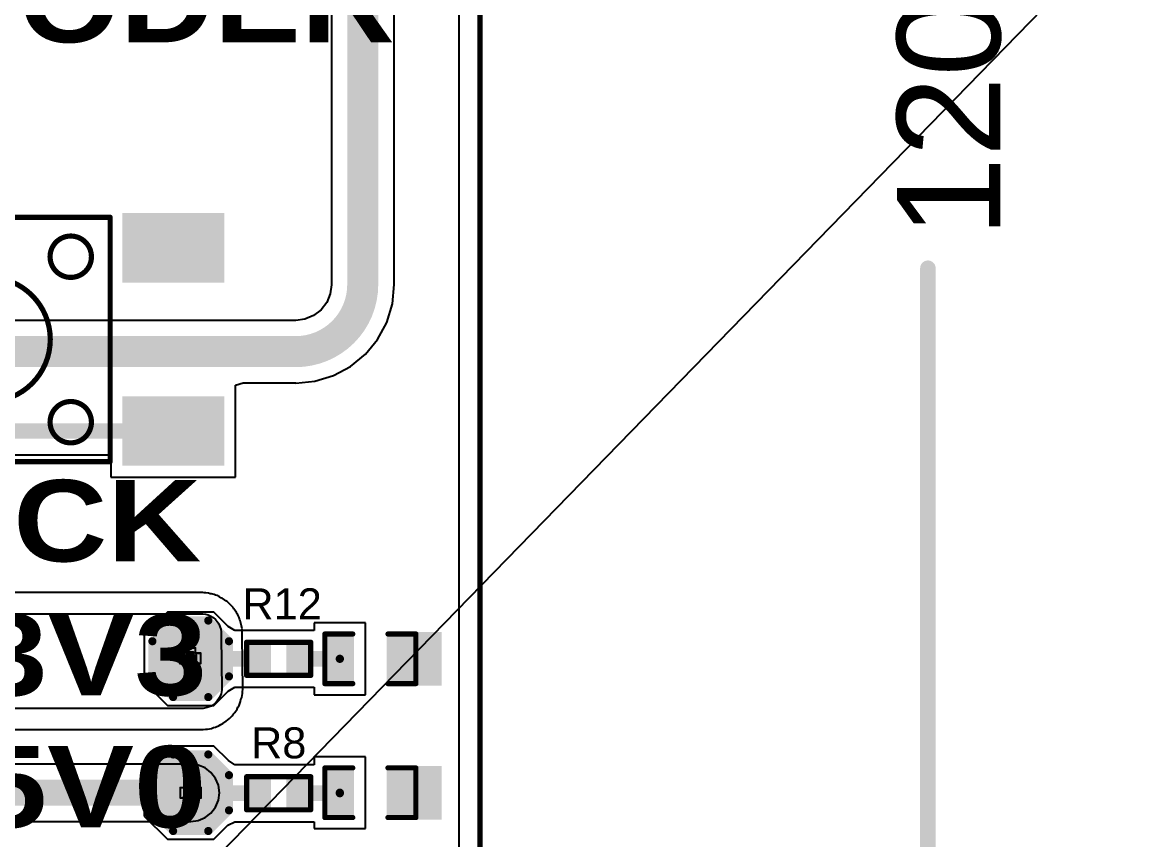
# Model space of a CAD drawing. Header units: inches. Extents: x -3 to 195, y 0 to 199.
# Drawn here: x 3.101 to 4.171, y 1.383 to 2.174 of the extents above; entities that cross this region are included whole.
import ezdxf

# ---------------------------------------------------------------- set-up
doc = ezdxf.new("R2010")
doc.units = ezdxf.units.IN
doc.header["$MEASUREMENT"] = 0
for name, color, linetype in [('Board Outline', 216, 'Continuous'), ('Bottom Layer', 5, 'Continuous'), ('Dimensions', 6, 'Continuous'), ('Drill Drawing', 1, 'Continuous'), ('Top Layer', 1, 'Continuous'), ('Top Overlay', 2, 'Continuous'), ('Top Paste', 8, 'Continuous'), ('Top Solder', 216, 'Continuous'), ('Via Holes', 16, 'Continuous')]:
    doc.layers.add(name, color=color, linetype=linetype)
doc.styles.add('Arial', font='', dxfattribs={"height": 0.2})
doc.styles.add('Arial Black_Bold', font='', dxfattribs={"height": 0.2})
doc.styles.get('Arial').set_extended_font_data('Arial')
doc.styles.get('Arial Black_Bold').set_extended_font_data('Arial Black', bold=True)

# ---------------------------------------------------------------- blocks, each defined once
blk = doc.blocks.new('TS_1002S_12026C_3')
at = {"layer": 'Top Layer'}
for points in [[(-0.2244053, 0.1181116), (-0.1338543, 0.1181116), (-0.1338543, 0.0590566), (-0.2244053, 0.0590566)], [(0.1338547, 0.1181016), (0.2244057, 0.1181016), (0.2244057, 0.0590466), (0.1338547, 0.0590466)], [(-0.2244053, -0.0590584), (-0.1338543, -0.0590584), (-0.1338543, -0.1181134), (-0.2244053, -0.1181134)], [(0.1338547, -0.0590584), (0.2244057, -0.0590584), (0.2244057, -0.1181134), (0.1338547, -0.1181134)]]:
    blk.add_hatch(color=1, dxfattribs=at).paths.add_polyline_path(points)
at = {"layer": 'Top Paste'}
for points in [[(-0.2244053, 0.1181116), (-0.1338543, 0.1181116), (-0.1338543, 0.0590566), (-0.2244053, 0.0590566)], [(0.1338547, 0.1181016), (0.2244057, 0.1181016), (0.2244057, 0.0590466), (0.1338547, 0.0590466)], [(-0.2244053, -0.0590584), (-0.1338543, -0.0590584), (-0.1338543, -0.1181134), (-0.2244053, -0.1181134)], [(0.1338547, -0.0590584), (0.2244057, -0.0590584), (0.2244057, -0.1181134), (0.1338547, -0.1181134)]]:
    blk.add_hatch(color=8, dxfattribs=at).paths.add_polyline_path(points)
at = {"layer": 'Top Solder'}
for points in [[(-0.2284053, 0.1221116), (-0.1298543, 0.1221116), (-0.1298543, 0.0550566), (-0.2284053, 0.0550566)], [(0.1298547, 0.1221016), (0.2284057, 0.1221016), (0.2284057, 0.0550466), (0.1298547, 0.0550466)], [(-0.2284053, -0.0550584), (-0.1298543, -0.0550584), (-0.1298543, -0.1221134), (-0.2284053, -0.1221134)], [(0.1298547, -0.0550584), (0.2284057, -0.0550584), (0.2284057, -0.1221134), (0.1298547, -0.1221134)]]:
    blk.add_hatch(color=216, dxfattribs=at).paths.add_polyline_path(points)
at = {"layer": 'Top Overlay'}
for points, const_width in [([(-0.1181098, 0.1181041), (0.1181102, 0.1181041)], 0.005), ([(-0.1181098, -0.1181159), (-0.1181098, 0.1181041)], 0.005), ([(0.1181102, -0.1181159), (0.1181102, 0.1181041)], 0.005), ([(-0.2399998, 0.0940001), (-0.2349998, 0.0890001)], 0.01), ([(-0.2399998, 0.0840001), (-0.2399998, 0.0940001)], 0.01), ([(-0.2399998, 0.0840001), (-0.2349998, 0.0890001)], 0.01), ([(-0.1181098, -0.1181159), (0.1181102, -0.1181159)], 0.005)]:
    blk.add_lwpolyline(points, dxfattribs=dict(at, const_width=const_width))
for points, const_width in [([(-0.1193598, 0.1181041, 1), (-0.1168598, 0.1181041, 1)], 0.0025), ([(-0.1193598, 0.1181041, 1), (-0.1168598, 0.1181041, 1)], 0.0025), ([(0.1168602, 0.1181041, 1), (0.1193602, 0.1181041, 1)], 0.0025), ([(0.1168602, 0.1181041, 1), (0.1193602, 0.1181041, 1)], 0.0025), ([(-0.2424998, 0.0940001, 1), (-0.2374998, 0.0940001, 1)], 0.005), ([(-0.2424998, 0.0940001, 1), (-0.2374998, 0.0940001, 1)], 0.005), ([(-0.05992, 0.079935, 1), (-0.09992, 0.079935, 1)], 0.005), ([(0.0999999, 0.079995, 1), (0.0599999, 0.079995, 1)], 0.005), ([(-0.2424998, 0.0840001, 1), (-0.2374998, 0.0840001, 1)], 0.005), ([(-0.2424998, 0.0840001, 1), (-0.2374998, 0.0840001, 1)], 0.005), ([(-0.2374998, 0.0890001, 1), (-0.2324998, 0.0890001, 1)], 0.005), ([(-0.2374998, 0.0890001, 1), (-0.2324998, 0.0890001, 1)], 0.005), ([(-0.10117, 0.079935, 1), (-0.09867, 0.079935, 1)], 0.0025), ([(-0.06117, 0.079935, 1), (-0.05867, 0.079935, 1)], 0.0025), ([(0.0587499, 0.079995, 1), (0.0612499, 0.079995, 1)], 0.0025), ([(0.0987499, 0.079995, 1), (0.1012499, 0.079995, 1)], 0.0025), ([(0.06021, -4.9e-06, 1), (-0.06021, -4.9e-06, 1)], 0.005), ([(-0.06146, -4.9e-06, 1), (-0.05896, -4.9e-06, 1)], 0.0025), ([(0.05896, -4.9e-06, 1), (0.06146, -4.9e-06, 1)], 0.0025), ([(-0.06, -0.080005, 1), (-0.1, -0.080005, 1)], 0.005), ([(0.1, -0.080005, 1), (0.06, -0.080005, 1)], 0.005), ([(-0.10125, -0.080005, 1), (-0.09875, -0.080005, 1)], 0.0025), ([(-0.06125, -0.080005, 1), (-0.05875, -0.080005, 1)], 0.0025), ([(0.05875, -0.080005, 1), (0.06125, -0.080005, 1)], 0.0025), ([(0.09875, -0.080005, 1), (0.10125, -0.080005, 1)], 0.0025), ([(-0.1193598, -0.1181159, 1), (-0.1168598, -0.1181159, 1)], 0.0025), ([(-0.1193598, -0.1181159, 1), (-0.1168598, -0.1181159, 1)], 0.0025), ([(0.1168602, -0.1181159, 1), (0.1193602, -0.1181159, 1)], 0.0025), ([(0.1168602, -0.1181159, 1), (0.1193602, -0.1181159, 1)], 0.0025)]:
    blk.add_lwpolyline(points, format="xyb", close=True, dxfattribs=dict(at, const_width=const_width))
blk = doc.blocks.new('T__________20')
at = {"layer": 'Top Layer'}
blk.add_hatch(color=1, dxfattribs=at).paths.add_polyline_path([(0.0149999, 0.0300006), (-0.0150001, 0.0300006), (-0.0300001, 0.0150006), (-0.0300001, -0.0149994), (-0.0150001, -0.0299994), (0.0149999, -0.0299994), (0.0299999, -0.0149994), (0.0299999, 0.0150006)])
at = {"layer": 'Top Paste'}
blk.add_hatch(color=8, dxfattribs=at).paths.add_polyline_path([(0.0149999, 0.0300006), (-0.0150001, 0.0300006), (-0.0300001, 0.0150006), (-0.0300001, -0.0149994), (-0.0150001, -0.0299994), (0.0149999, -0.0299994), (0.0299999, -0.0149994), (0.0299999, 0.0150006)])
at = {"layer": 'Top Solder'}
blk.add_hatch(color=216, dxfattribs=at).paths.add_polyline_path([(0.0169999, 0.0340006), (-0.0170001, 0.0340006), (-0.0340001, 0.0170006), (-0.0340001, -0.0169994), (-0.0170001, -0.0339994), (0.0169999, -0.0339994), (0.0339999, -0.0169994), (0.0339999, 0.0170006)])
at = {"layer": 'Top Overlay', "const_width": 0.007874}
for points in [[(-0.0370002, 0.0170006), (-0.0170002, 0.0370006)], [(-0.0170002, 0.0370006), (0.0169997, 0.0370006)], [(0.0169997, 0.0370006), (0.0369998, 0.0170006)], [(-0.0370002, -0.0169994), (-0.0370002, 0.0170006)], [(0.0369998, -0.0169994), (0.0369998, 0.0170006)], [(-0.0370002, -0.0169994), (-0.0170002, -0.0369994)], [(0.0169997, -0.0369994), (0.0369998, -0.0169994)], [(-0.0170002, -0.0369994), (0.0169997, -0.0369994)]]:
    blk.add_lwpolyline(points, dxfattribs=at)
at = {"layer": 'Top Overlay', "const_width": 0.003937}
for points in [[(-0.0189687, 0.0370006, 1), (-0.0150317, 0.0370006, 1)], [(-0.0189687, 0.0370006, 1), (-0.0150317, 0.0370006, 1)], [(0.0150312, 0.0370006, 1), (0.0189682, 0.0370006, 1)], [(0.0150312, 0.0370006, 1), (0.0189682, 0.0370006, 1)], [(-0.0389687, 0.0170006, 1), (-0.0350317, 0.0170006, 1)], [(-0.0389687, 0.0170006, 1), (-0.0350317, 0.0170006, 1)], [(0.0350313, 0.0170006, 1), (0.0389683, 0.0170006, 1)], [(0.0350313, 0.0170006, 1), (0.0389683, 0.0170006, 1)], [(-0.0389687, -0.0169994, 1), (-0.0350317, -0.0169994, 1)], [(-0.0389687, -0.0169994, 1), (-0.0350317, -0.0169994, 1)], [(0.0350313, -0.0169994, 1), (0.0389683, -0.0169994, 1)], [(0.0350313, -0.0169994, 1), (0.0389683, -0.0169994, 1)], [(-0.0189687, -0.0369994, 1), (-0.0150317, -0.0369994, 1)], [(-0.0189687, -0.0369994, 1), (-0.0150317, -0.0369994, 1)], [(0.0150312, -0.0369994, 1), (0.0189682, -0.0369994, 1)], [(0.0150312, -0.0369994, 1), (0.0189682, -0.0369994, 1)]]:
    blk.add_lwpolyline(points, format="xyb", close=True, dxfattribs=at)
blk = doc.blocks.new('T__________21')
at = {"layer": 'Top Layer'}
blk.add_hatch(color=1, dxfattribs=at).paths.add_polyline_path([(0.0149996, 0.0299999), (-0.0150004, 0.0299999), (-0.0300004, 0.0149999), (-0.0300004, -0.0150001), (-0.0150004, -0.0300001), (0.0149996, -0.0300001), (0.0299996, -0.0150001), (0.0299996, 0.0149999)])
at = {"layer": 'Top Paste'}
blk.add_hatch(color=8, dxfattribs=at).paths.add_polyline_path([(0.0149996, 0.0299999), (-0.0150004, 0.0299999), (-0.0300004, 0.0149999), (-0.0300004, -0.0150001), (-0.0150004, -0.0300001), (0.0149996, -0.0300001), (0.0299996, -0.0150001), (0.0299996, 0.0149999)])
at = {"layer": 'Top Solder'}
blk.add_hatch(color=216, dxfattribs=at).paths.add_polyline_path([(0.0169996, 0.0339999), (-0.0170004, 0.0339999), (-0.0340004, 0.0169999), (-0.0340004, -0.0170001), (-0.0170004, -0.0340001), (0.0169996, -0.0340001), (0.0339996, -0.0170001), (0.0339996, 0.0169999)])
at = {"layer": 'Top Overlay', "const_width": 0.007874}
for points in [[(-0.0370004, 0.0169999), (-0.0170004, 0.0369999)], [(-0.0170004, 0.0369999), (0.0169996, 0.0369999)], [(0.0169996, 0.0369999), (0.0369996, 0.0169999)], [(-0.0370004, 0.0169999), (-0.0370003, -0.017)], [(0.0369996, 0.0169999), (0.0369997, -0.017)], [(-0.0370003, -0.017), (-0.0170004, -0.0370001)], [(0.0169996, -0.0370001), (0.0369997, -0.017)], [(-0.0170004, -0.0370001), (0.0169996, -0.0370001)]]:
    blk.add_lwpolyline(points, dxfattribs=at)
at = {"layer": 'Top Overlay', "const_width": 0.003937}
for points in [[(-0.0189689, 0.0369999, 1), (-0.0150319, 0.0369999, 1)], [(-0.0189689, 0.0369999, 1), (-0.0150319, 0.0369999, 1)], [(0.0150311, 0.0369999, 1), (0.0189681, 0.0369999, 1)], [(0.0150311, 0.0369999, 1), (0.0189681, 0.0369999, 1)], [(-0.0389689, 0.0169999, 1), (-0.0350319, 0.0169999, 1)], [(-0.0389689, 0.0169999, 1), (-0.0350319, 0.0169999, 1)], [(0.0350311, 0.0169999, 1), (0.0389681, 0.0169999, 1)], [(0.0350311, 0.0169999, 1), (0.0389681, 0.0169999, 1)], [(-0.0389688, -0.017, 1), (-0.0350318, -0.017, 1)], [(-0.0389688, -0.017, 1), (-0.0350318, -0.017, 1)], [(0.0350312, -0.017, 1), (0.0389682, -0.017, 1)], [(0.0350312, -0.017, 1), (0.0389682, -0.017, 1)], [(-0.0189689, -0.0370001, 1), (-0.0150319, -0.0370001, 1)], [(-0.0189689, -0.0370001, 1), (-0.0150319, -0.0370001, 1)], [(0.0150311, -0.0370001, 1), (0.0189681, -0.0370001, 1)], [(0.0150311, -0.0370001, 1), (0.0189681, -0.0370001, 1)]]:
    blk.add_lwpolyline(points, format="xyb", close=True, dxfattribs=at)
blk = doc.blocks.new('R___0402_72')
at = {"layer": 'Top Layer'}
for points in [[(-0.0275009, -0.0125008), (-0.0275009, 0.0124992), (-0.0095009, 0.0124992), (-0.0095009, -0.0125008)], [(0.0094992, -0.0125008), (0.0094992, 0.0124992), (0.0274992, 0.0124992), (0.0274992, -0.0125008)]]:
    blk.add_hatch(color=1, dxfattribs=at).paths.add_polyline_path(points)
at = {"layer": 'Top Paste'}
for points in [[(-0.0275009, -0.0125008), (-0.0275009, 0.0124992), (-0.0095009, 0.0124992), (-0.0095009, -0.0125008)], [(0.0094992, -0.0125008), (0.0094992, 0.0124992), (0.0274992, 0.0124992), (0.0274992, -0.0125008)]]:
    blk.add_hatch(color=8, dxfattribs=at).paths.add_polyline_path(points)
at = {"layer": 'Top Solder'}
for points in [[(-0.0296663, -0.0146662), (-0.0296663, 0.0146646), (-0.0073355, 0.0146646), (-0.0073355, -0.0146662)], [(0.0073338, -0.0146662), (0.0073338, 0.0146646), (0.0296646, 0.0146646), (0.0296646, -0.0146662)]]:
    blk.add_hatch(color=216, dxfattribs=at).paths.add_polyline_path(points)
at = {"layer": 'Top Overlay'}
for points, const_width in [([(-0.0310009, -0.0160008), (-0.0310006, 0.0159991)], 0.005), ([(-0.0310006, 0.0159991), (0.030999, 0.0159991)], 0.005), ([(0.030999, 0.0159991), (0.0309991, -0.0160007)], 0.005), ([(-0.0310009, -0.0160008), (0.0309991, -0.0160007)], 0.005), ([(-0.0320008, -0.0170008), (0.0319993, -0.0170008)], 0.000127)]:
    blk.add_lwpolyline(points, dxfattribs=dict(at, const_width=const_width))
for points, const_width in [([(-0.0322506, 0.0159991, 1), (-0.0297506, 0.0159991, 1)], 0.0025), ([(-0.0322506, 0.0159991, 1), (-0.0297506, 0.0159991, 1)], 0.0025), ([(0.029749, 0.0159991, 1), (0.032249, 0.0159991, 1)], 0.0025), ([(0.029749, 0.0159991, 1), (0.032249, 0.0159991, 1)], 0.0025), ([(-0.0322509, -0.0160008, 1), (-0.0297509, -0.0160008, 1)], 0.0025), ([(-0.0322509, -0.0160008, 1), (-0.0297509, -0.0160008, 1)], 0.0025), ([(-0.0320325, -0.0170008, 1), (-0.0319691, -0.0170008, 1)], 6.35e-05), ([(0.0297491, -0.0160007, 1), (0.0322491, -0.0160007, 1)], 0.0025), ([(0.0297491, -0.0160007, 1), (0.0322491, -0.0160007, 1)], 0.0025), ([(0.0319676, -0.0170008, 1), (0.032031, -0.0170008, 1)], 6.35e-05)]:
    blk.add_lwpolyline(points, format="xyb", close=True, dxfattribs=dict(at, const_width=const_width))
blk = doc.blocks.new('R___0402_73')
at = {"layer": 'Top Layer'}
for points in [[(-0.0275, -0.0125), (-0.0275, 0.0125), (-0.0095, 0.0125), (-0.0095, -0.0125)], [(0.0095, -0.0125), (0.0095, 0.0125), (0.0275, 0.0125), (0.0275, -0.0125)]]:
    blk.add_hatch(color=1, dxfattribs=at).paths.add_polyline_path(points)
at = {"layer": 'Top Paste'}
for points in [[(-0.0275, -0.0125), (-0.0275, 0.0125), (-0.0095, 0.0125), (-0.0095, -0.0125)], [(0.0095, -0.0125), (0.0095, 0.0125), (0.0275, 0.0125), (0.0275, -0.0125)]]:
    blk.add_hatch(color=8, dxfattribs=at).paths.add_polyline_path(points)
at = {"layer": 'Top Solder'}
for points in [[(-0.0296654, -0.0146654), (-0.0296654, 0.0146654), (-0.0073346, 0.0146654), (-0.0073346, -0.0146654)], [(0.0073346, -0.0146654), (0.0073346, 0.0146654), (0.0296654, 0.0146654), (0.0296654, -0.0146654)]]:
    blk.add_hatch(color=216, dxfattribs=at).paths.add_polyline_path(points)
at = {"layer": 'Top Overlay'}
for points, const_width in [([(-0.0310001, -0.0160001), (-0.031, 0.016)], 0.005), ([(-0.031, 0.016), (0.031, 0.016)], 0.005), ([(0.031, -0.0159999), (0.031, 0.016)], 0.005), ([(-0.0310001, -0.0160001), (0.031, -0.0159999)], 0.005), ([(-0.032, -0.0169999), (0.032, -0.0169999)], 0.000127)]:
    blk.add_lwpolyline(points, dxfattribs=dict(at, const_width=const_width))
for points, const_width in [([(-0.03225, 0.016, 1), (-0.02975, 0.016, 1)], 0.0025), ([(-0.03225, 0.016, 1), (-0.02975, 0.016, 1)], 0.0025), ([(0.02975, 0.016, 1), (0.03225, 0.016, 1)], 0.0025), ([(0.02975, 0.016, 1), (0.03225, 0.016, 1)], 0.0025), ([(-0.0322501, -0.0160001, 1), (-0.0297501, -0.0160001, 1)], 0.0025), ([(-0.0322501, -0.0160001, 1), (-0.0297501, -0.0160001, 1)], 0.0025), ([(-0.0320317, -0.0169999, 1), (-0.0319683, -0.0169999, 1)], 6.35e-05), ([(0.02975, -0.0159999, 1), (0.03225, -0.0159999, 1)], 0.0025), ([(0.02975, -0.0159999, 1), (0.03225, -0.0159999, 1)], 0.0025), ([(0.0319683, -0.0169999, 1), (0.0320317, -0.0169999, 1)], 6.35e-05)]:
    blk.add_lwpolyline(points, format="xyb", close=True, dxfattribs=dict(at, const_width=const_width))
blk = doc.blocks.new('P____DI_3333_8_81')
at = {"layer": 'Top Solder'}
blk.add_line((0.004004, 0.048751), (-197.8283725, 192.6648755), dxfattribs=at)
blk = doc.blocks.new('LED_0603_85')
at = {"layer": 'Top Layer'}
for points in [[(-0.0393699, 0.01968445), (-0.0196849, 0.01968445), (-0.0196849, -0.01968565), (-0.0393699, -0.01968565)], [(0.0196841, 0.01968445), (0.0393691, 0.01968445), (0.0393691, -0.01968565), (0.0196841, -0.01968565)]]:
    blk.add_hatch(color=1, dxfattribs=at).paths.add_polyline_path(points)
at = {"layer": 'Top Overlay'}
blk.add_hatch(color=2, dxfattribs=at).paths.add_polyline_path([(0.0439994, -0.0259893), (0.0689994, -0.0259893), (0.0689994, 0.0260107), (0.0439994, 0.0260107)])
at = {"layer": 'Top Paste'}
for points in [[(-0.0393699, 0.01968445), (-0.0196849, 0.01968445), (-0.0196849, -0.01968565), (-0.0393699, -0.01968565)], [(0.0196841, 0.01968445), (0.0393691, 0.01968445), (0.0393691, -0.01968565), (0.0196841, -0.01968565)]]:
    blk.add_hatch(color=8, dxfattribs=at).paths.add_polyline_path(points)
at = {"layer": 'Top Solder'}
for points in [[(-0.0433699, 0.02368445), (-0.0156849, 0.02368445), (-0.0156849, -0.02368565), (-0.0433699, -0.02368565)], [(0.0156841, 0.02368445), (0.0433691, 0.02368445), (0.0433691, -0.02368565), (0.0156841, -0.02368565)]]:
    blk.add_hatch(color=216, dxfattribs=at).paths.add_polyline_path(points)
at = {"layer": 'Top Overlay', "const_width": 0.005}
for points in [[(-0.0439994, -0.0240006), (-0.0439994, 0.0239994)], [(-0.0439994, 0.0239994), (-0.0169994, 0.0239993)], [(0.0170006, 0.0239994), (0.0440006, 0.0239994)], [(0.0440006, -0.0240006), (0.0440006, 0.0239994)], [(-0.0439994, -0.0240006), (-0.0169994, -0.0240006)], [(0.0170006, -0.0240005), (0.0440006, -0.0240006)]]:
    blk.add_lwpolyline(points, dxfattribs=at)
at = {"layer": 'Top Overlay', "const_width": 0.0025}
for points in [[(-0.0452494, 0.0239994, 1), (-0.0427494, 0.0239994, 1)], [(-0.0452494, 0.0239994, 1), (-0.0427494, 0.0239994, 1)], [(-0.0182494, 0.0239993, 1), (-0.0157494, 0.0239993, 1)], [(0.0157506, 0.0239994, 1), (0.0182506, 0.0239994, 1)], [(0.0427506, 0.0239994, 1), (0.0452506, 0.0239994, 1)], [(0.0427506, 0.0239994, 1), (0.0452506, 0.0239994, 1)], [(-0.0452494, -0.0240006, 1), (-0.0427494, -0.0240006, 1)], [(-0.0452494, -0.0240006, 1), (-0.0427494, -0.0240006, 1)], [(-0.0182494, -0.0240006, 1), (-0.0157494, -0.0240006, 1)], [(0.0157506, -0.0240005, 1), (0.0182506, -0.0240005, 1)], [(0.0427506, -0.0240006, 1), (0.0452506, -0.0240006, 1)], [(0.0427506, -0.0240006, 1), (0.0452506, -0.0240006, 1)]]:
    blk.add_lwpolyline(points, format="xyb", close=True, dxfattribs=at)
blk = doc.blocks.new('LED_0603_86')
at = {"layer": 'Top Layer'}
for points in [[(-0.0393707, 0.01968525), (-0.0196857, 0.01968525), (-0.0196857, -0.01968485), (-0.0393707, -0.01968485)], [(0.0196853, 0.01968515), (0.0393703, 0.01968515), (0.0393703, -0.01968495), (0.0196853, -0.01968495)]]:
    blk.add_hatch(color=1, dxfattribs=at).paths.add_polyline_path(points)
at = {"layer": 'Top Overlay'}
blk.add_hatch(color=2, dxfattribs=at).paths.add_polyline_path([(0.0440042, -0.0259969), (0.0690042, -0.0259969), (0.0690042, 0.0260031), (0.0440042, 0.0260031)])
at = {"layer": 'Top Paste'}
for points in [[(-0.0393707, 0.01968525), (-0.0196857, 0.01968525), (-0.0196857, -0.01968485), (-0.0393707, -0.01968485)], [(0.0196853, 0.01968515), (0.0393703, 0.01968515), (0.0393703, -0.01968495), (0.0196853, -0.01968495)]]:
    blk.add_hatch(color=8, dxfattribs=at).paths.add_polyline_path(points)
at = {"layer": 'Top Solder'}
for points in [[(-0.0433707, 0.02368525), (-0.0156857, 0.02368525), (-0.0156857, -0.02368485), (-0.0433707, -0.02368485)], [(0.0156853, 0.02368515), (0.0433703, 0.02368515), (0.0433703, -0.02368495), (0.0156853, -0.02368495)]]:
    blk.add_hatch(color=216, dxfattribs=at).paths.add_polyline_path(points)
at = {"layer": 'Top Overlay', "const_width": 0.005}
for points in [[(-0.0440002, 0.0240002), (-0.0440001, -0.0239998)], [(-0.0440002, 0.0240002), (-0.0170003, 0.0240002)], [(0.0169998, 0.0240002), (0.0439998, 0.0240002)], [(0.0439998, -0.0239998), (0.0439998, 0.0240002)], [(-0.0440001, -0.0239998), (-0.0170002, -0.0239998)], [(0.0169998, -0.0239998), (0.0439998, -0.0239998)]]:
    blk.add_lwpolyline(points, dxfattribs=at)
at = {"layer": 'Top Overlay', "const_width": 0.0025}
for points in [[(-0.0452502, 0.0240002, 1), (-0.0427502, 0.0240002, 1)], [(-0.0452502, 0.0240002, 1), (-0.0427502, 0.0240002, 1)], [(-0.0182503, 0.0240002, 1), (-0.0157503, 0.0240002, 1)], [(0.0157498, 0.0240002, 1), (0.0182498, 0.0240002, 1)], [(0.0427498, 0.0240002, 1), (0.0452498, 0.0240002, 1)], [(0.0427498, 0.0240002, 1), (0.0452498, 0.0240002, 1)], [(-0.0452501, -0.0239998, 1), (-0.0427501, -0.0239998, 1)], [(-0.0452501, -0.0239998, 1), (-0.0427501, -0.0239998, 1)], [(-0.0182502, -0.0239998, 1), (-0.0157502, -0.0239998, 1)], [(0.0157498, -0.0239998, 1), (0.0182498, -0.0239998, 1)], [(0.0427498, -0.0239998, 1), (0.0452498, -0.0239998, 1)], [(0.0427498, -0.0239998, 1), (0.0452498, -0.0239998, 1)]]:
    blk.add_lwpolyline(points, format="xyb", close=True, dxfattribs=at)

msp = doc.modelspace()

# ---------------------------------------------------------------- hatches: boundary and pattern name
at = {"layer": 'Bottom Layer'}
h = msp.add_hatch(color=5, dxfattribs=at)
edge = h.paths.add_edge_path()
edge.add_arc((3.2631988, 1.5584835), 0.011811, 0, 360)
h = msp.add_hatch(color=5, dxfattribs=at)
edge = h.paths.add_edge_path()
edge.add_arc((3.2636825, 1.4285223), 0.011811, 0, 360)
at = {"layer": 'Top Layer'}
h = msp.add_hatch(color=1, dxfattribs=at)
edge = h.paths.add_edge_path()
edge.add_arc((3.2631988, 1.5584835), 0.011811, 0, 360)
h = msp.add_hatch(color=1, dxfattribs=at)
edge = h.paths.add_edge_path()
edge.add_arc((3.2636825, 1.4285223), 0.011811, 0, 360)
at = {"layer": 'Via Holes'}
h = msp.add_hatch(color=7, dxfattribs=at)
edge = h.paths.add_edge_path()
edge.add_arc((3.2631988, 1.5584835), 0.0059055, 0, 360)
h = msp.add_hatch(color=7, dxfattribs=at)
edge = h.paths.add_edge_path()
edge.add_arc((3.2636825, 1.4285223), 0.0059055, 0, 360)

# ---------------------------------------------------------------- linework, layer by layer
at = {"layer": 'Board Outline', "const_width": 0.005}
msp.add_lwpolyline([(3.5433081, 5e-07), (3.5433081, 4.7244094)], dxfattribs=at)
at = {"layer": 'Bottom Layer'}
for p, q in [((3.5229168, 4.3828643), (3.5229168, 0.8174428)), ((3.2740369, 1.6220356), (2.6312328, 1.6220358)), ((3.2753988, 1.6220357), (3.2740369, 1.6220356)), ((3.2768298, 1.6217512), (3.2753988, 1.6220357)), ((3.2782864, 1.6218304), (3.2768298, 1.6217512)), ((3.2809827, 1.6214449), (3.2782864, 1.6218304)), ((3.2823583, 1.6209608), (3.2809827, 1.6214449)), ((3.2838112, 1.6208331), (3.2823583, 1.6209608)), ((3.2864258, 1.6200698), (3.2838112, 1.6208331)), ((3.287719, 1.6193959), (3.2864258, 1.6200698)), ((3.2891391, 1.6190638), (3.287719, 1.6193959)), ((3.2916193, 1.6179381), (3.2891391, 1.6190638)), ((3.2928042, 1.6170878), (3.2916193, 1.6179381)), ((3.2941627, 1.6165582), (3.2928042, 1.6170878)), ((3.2964587, 1.6150927), (3.2941627, 1.6165582)), ((3.2975112, 1.6140834), (3.2964587, 1.6150927)), ((3.2987813, 1.6133667), (3.2975112, 1.6140834)), ((3.3008465, 1.6115912), (3.2987813, 1.6133667)), ((3.3017457, 1.6104429), (3.3008465, 1.6115912)), ((3.3029014, 1.6095537), (3.3017457, 1.6104429)), ((3.3046947, 1.6075036), (3.3029014, 1.6095537)), ((3.3054224, 1.6062395), (3.3046947, 1.6075036)), ((3.3064408, 1.6051954), (3.3054224, 1.6062395)), ((3.3079257, 1.602912), (3.3064408, 1.6051954)), ((2.6308995, 1.601644), (3.2740384, 1.6016438)), ((3.2740384, 1.6016438), (3.2754003, 1.6016439)), ((3.2754003, 1.6016439), (3.2780966, 1.6012584)), ((3.2780966, 1.6012584), (3.2807112, 1.6004951)), ((3.2807112, 1.6004951), (3.2831914, 1.5993694)), ((3.2831914, 1.5993694), (3.2854874, 1.5979039)), ((3.2854874, 1.5979039), (3.2875527, 1.5961283)), ((3.2875527, 1.5961283), (3.289346, 1.5940781)), ((3.3084668, 1.6015582), (3.3079257, 1.602912)), ((3.3093269, 1.600381), (3.3084668, 1.6015582)), ((3.3104738, 1.5979104), (3.3093269, 1.600381)), ((3.3108181, 1.5964929), (3.3104738, 1.5979104)), ((3.3115032, 1.595205), (3.3108181, 1.5964929)), ((3.3122887, 1.5925971), (3.3115032, 1.595205)), ((3.289346, 1.5940781), (3.2908309, 1.5917948)), ((3.2908309, 1.5917948), (3.2919778, 1.5893242)), ((3.2919778, 1.5893242), (3.2927633, 1.5867162)), ((3.2927633, 1.5867162), (3.2931719, 1.5840233)), ((3.2931719, 1.5840233), (3.2931951, 1.5812997)), ((3.3124287, 1.591146), (3.3122887, 1.5925971)), ((3.3129243, 1.5897753), (3.3124287, 1.591146)), ((3.3133329, 1.5870824), (3.3129243, 1.5897753)), ((3.3132662, 1.5856254), (3.3133329, 1.5870824)), ((3.313563, 1.584197), (3.3132662, 1.5856254)), ((3.3135862, 1.5814734), (3.313563, 1.584197)), ((3.2931951, 1.5812997), (3.2930138, 1.5799499)), ((3.2930138, 1.5799499), (3.293014, 1.5799499)), ((3.293014, 1.5799499), (3.2937063, 1.5280675)), ((3.3133746, 1.5803601), (3.3135862, 1.5814734)), ((3.313404, 1.580222), (3.3133746, 1.5803601)), ((3.3140963, 1.5283396), (3.313404, 1.580222)), ((3.2915187, 1.5205639), (3.2893641, 1.5172804)), ((3.2929852, 1.524207), (3.2915187, 1.5205639)), ((3.2937063, 1.5280675), (3.2929852, 1.524207)), ((3.3122772, 1.5185827), (3.3130303, 1.5204628)), ((3.3130303, 1.5204628), (3.3137514, 1.5243233)), ((3.3137277, 1.5263482), (3.3140963, 1.5283396)), ((3.3137514, 1.5243233), (3.3137277, 1.5263482)), ((3.2739137, 1.51), (2.5574335, 1.51)), ((3.2758773, 1.5099998), (3.2739137, 1.51)), ((3.2797279, 1.5107722), (3.2758773, 1.5099998)), ((3.2833512, 1.512287), (3.2797279, 1.5107722)), ((3.2866057, 1.5144851), (3.2833512, 1.512287)), ((3.2893641, 1.5172804), (3.2866057, 1.5144851)), ((3.3064131, 1.506093), (3.3085677, 1.5093765)), ((3.3085677, 1.5093765), (3.3093271, 1.511254)), ((3.3093271, 1.511254), (3.3104354, 1.5129491)), ((3.3104354, 1.5129491), (3.3119019, 1.5165922)), ((3.3119019, 1.5165922), (3.3122772, 1.5185827)), ((3.298019, 1.4975865), (3.2994441, 1.4990258)), ((3.2994441, 1.4990258), (3.3011204, 1.5001621)), ((3.3011204, 1.5001621), (3.3038788, 1.5029573)), ((3.3038788, 1.5029573), (3.3049929, 1.504649)), ((3.3049929, 1.504649), (3.3064131, 1.506093)), ((2.5574343, 1.4896082), (3.2739116, 1.4896082)), ((3.2739116, 1.4896082), (3.2758752, 1.489608)), ((3.2758752, 1.489608), (3.2778622, 1.490003)), ((3.2778622, 1.490003), (3.2798878, 1.4900063)), ((3.2798878, 1.4900063), (3.2837384, 1.4907787)), ((3.2837384, 1.4907787), (3.2856083, 1.4915567)), ((3.2856083, 1.4915567), (3.2875934, 1.4919584)), ((3.2875934, 1.4919584), (3.2912167, 1.4934732)), ((3.2912167, 1.4934732), (3.292897, 1.4946039)), ((3.292897, 1.4946039), (3.2947645, 1.4953884)), ((3.2947645, 1.4953884), (3.298019, 1.4975865)), ((3.2636825, 1.4562596), (2.0465223, 1.4562595)), ((3.2708614, 1.4553145), (3.2636825, 1.4562596)), ((3.2775511, 1.4525435), (3.2708614, 1.4553145)), ((3.2832957, 1.4481355), (3.2775511, 1.4525435)), ((3.2877037, 1.442391), (3.2832957, 1.4481355)), ((3.2904747, 1.4357012), (3.2877037, 1.442391)), ((3.2914198, 1.4285223), (3.2904747, 1.4357012)), ((3.2904747, 1.4213434), (3.2914198, 1.4285223)), ((3.2832957, 1.4089091), (3.2877037, 1.4146536)), ((3.2877037, 1.4146536), (3.2904747, 1.4213434)), ((3.2636825, 1.400785), (3.2708614, 1.4017301)), ((3.2708614, 1.4017301), (3.2775511, 1.4045011)), ((3.2775511, 1.4045011), (3.2832957, 1.4089091)), ((2.0385223, 1.4007849), (3.2636825, 1.400785))]:
    msp.add_line(p, q, dxfattribs=at)
at = {"layer": 'Bottom Layer', "const_width": 0.025}
msp.add_lwpolyline([(2.0385223, 1.4285222), (3.2636825, 1.4285223)], dxfattribs=at)
at = {"layer": 'Bottom Layer', "const_width": 0.0125}
msp.add_lwpolyline([(3.2574325, 1.4285223, 1), (3.2699325, 1.4285223, 1)], format="xyb", close=True, dxfattribs=at)
at = {"layer": 'Dimensions', "const_width": 0.015}
msp.add_lwpolyline([(3.976378, 5e-07), (3.976378, 1.9356566)], dxfattribs=at)
at = {"layer": 'Dimensions', "const_width": 0.0075}
msp.add_lwpolyline([(3.972628, 1.9356566, 1), (3.980128, 1.9356566, 1)], format="xyb", close=True, dxfattribs=at)
at = {"layer": 'Drill Drawing', "const_width": 0.002}
for points in [[(3.2531988, 1.5534835), (3.2531988, 1.5634835)], [(3.2531988, 1.5634835), (3.2581988, 1.5634835)], [(3.2571988, 1.5554835), (3.2571988, 1.5614835)], [(3.2571988, 1.5614835), (3.2601988, 1.5614835)], [(3.2581988, 1.5634835), (3.2581988, 1.5684835)], [(3.2581988, 1.5684835), (3.2681988, 1.5684835)], [(3.2601988, 1.5614835), (3.2601988, 1.5644835)], [(3.2601988, 1.5644835), (3.2661988, 1.5644835)], [(3.2661988, 1.5614835), (3.2661988, 1.5644835)], [(3.2661988, 1.5614835), (3.2691988, 1.5614835)], [(3.2681988, 1.5634835), (3.2681988, 1.5684835)], [(3.2681988, 1.5634835), (3.2731988, 1.5634835)], [(3.2691988, 1.5554835), (3.2691988, 1.5614835)], [(3.2731988, 1.5534835), (3.2731988, 1.5634835)], [(3.2531988, 1.5534835), (3.2581988, 1.5534835)], [(3.2571988, 1.5554835), (3.2601988, 1.5554835)], [(3.2581988, 1.5484835), (3.2581988, 1.5534835)], [(3.2601988, 1.5524835), (3.2601988, 1.5554835)], [(3.2601988, 1.5524835), (3.2661988, 1.5524835)], [(3.2661988, 1.5554835), (3.2691988, 1.5554835)], [(3.2661988, 1.5524835), (3.2661988, 1.5554835)], [(3.2681988, 1.5534835), (3.2731988, 1.5534835)], [(3.2681988, 1.5484835), (3.2681988, 1.5534835)], [(3.2581988, 1.5484835), (3.2681988, 1.5484835)], [(3.2536825, 1.4235223), (3.2536825, 1.4335223)], [(3.2536825, 1.4335223), (3.2586825, 1.4335223)], [(3.2586825, 1.4335223), (3.2586825, 1.4385223)], [(3.2586825, 1.4385223), (3.2686825, 1.4385223)], [(3.2606825, 1.4315223), (3.2606825, 1.4345223)], [(3.2606825, 1.4345223), (3.2666825, 1.4345223)], [(3.2666825, 1.4315223), (3.2666825, 1.4345223)], [(3.2686825, 1.4335223), (3.2686825, 1.4385223)], [(3.2686825, 1.4335223), (3.2736825, 1.4335223)], [(3.2736825, 1.4235223), (3.2736825, 1.4335223)], [(3.2536825, 1.4235223), (3.2586825, 1.4235223)], [(3.2576825, 1.4255223), (3.2576825, 1.4315223)], [(3.2576825, 1.4315223), (3.2606825, 1.4315223)], [(3.2576825, 1.4255223), (3.2606825, 1.4255223)], [(3.2586825, 1.4185223), (3.2586825, 1.4235223)], [(3.2606825, 1.4225223), (3.2606825, 1.4255223)], [(3.2606825, 1.4225223), (3.2666825, 1.4225223)], [(3.2666825, 1.4315223), (3.2696825, 1.4315223)], [(3.2666825, 1.4255223), (3.2696825, 1.4255223)], [(3.2666825, 1.4225223), (3.2666825, 1.4255223)], [(3.2686825, 1.4235223), (3.2736825, 1.4235223)], [(3.2686825, 1.4185223), (3.2686825, 1.4235223)], [(3.2696825, 1.4255223), (3.2696825, 1.4315223)], [(3.2586825, 1.4185223), (3.2686825, 1.4185223)]]:
    msp.add_lwpolyline(points, dxfattribs=at)
at = {"layer": 'Drill Drawing', "const_width": 0.001}
for points in [[(3.2526988, 1.5634835, 1), (3.2536988, 1.5634835, 1)], [(3.2526988, 1.5634835, 1), (3.2536988, 1.5634835, 1)], [(3.2566988, 1.5614835, 1), (3.2576988, 1.5614835, 1)], [(3.2566988, 1.5614835, 1), (3.2576988, 1.5614835, 1)], [(3.2576988, 1.5684835, 1), (3.2586988, 1.5684835, 1)], [(3.2576988, 1.5684835, 1), (3.2586988, 1.5684835, 1)], [(3.2576988, 1.5634835, 1), (3.2586988, 1.5634835, 1)], [(3.2576988, 1.5634835, 1), (3.2586988, 1.5634835, 1)], [(3.2596988, 1.5644835, 1), (3.2606988, 1.5644835, 1)], [(3.2596988, 1.5644835, 1), (3.2606988, 1.5644835, 1)], [(3.2596988, 1.5614835, 1), (3.2606988, 1.5614835, 1)], [(3.2596988, 1.5614835, 1), (3.2606988, 1.5614835, 1)], [(3.2656988, 1.5644835, 1), (3.2666988, 1.5644835, 1)], [(3.2656988, 1.5644835, 1), (3.2666988, 1.5644835, 1)], [(3.2656988, 1.5614835, 1), (3.2666988, 1.5614835, 1)], [(3.2656988, 1.5614835, 1), (3.2666988, 1.5614835, 1)], [(3.2676988, 1.5684835, 1), (3.2686988, 1.5684835, 1)], [(3.2676988, 1.5684835, 1), (3.2686988, 1.5684835, 1)], [(3.2676988, 1.5634835, 1), (3.2686988, 1.5634835, 1)], [(3.2676988, 1.5634835, 1), (3.2686988, 1.5634835, 1)], [(3.2686988, 1.5614835, 1), (3.2696988, 1.5614835, 1)], [(3.2686988, 1.5614835, 1), (3.2696988, 1.5614835, 1)], [(3.2726988, 1.5634835, 1), (3.2736988, 1.5634835, 1)], [(3.2726988, 1.5634835, 1), (3.2736988, 1.5634835, 1)], [(3.2526988, 1.5534835, 1), (3.2536988, 1.5534835, 1)], [(3.2526988, 1.5534835, 1), (3.2536988, 1.5534835, 1)], [(3.2566988, 1.5554835, 1), (3.2576988, 1.5554835, 1)], [(3.2566988, 1.5554835, 1), (3.2576988, 1.5554835, 1)], [(3.2576988, 1.5534835, 1), (3.2586988, 1.5534835, 1)], [(3.2576988, 1.5534835, 1), (3.2586988, 1.5534835, 1)], [(3.2596988, 1.5554835, 1), (3.2606988, 1.5554835, 1)], [(3.2596988, 1.5554835, 1), (3.2606988, 1.5554835, 1)], [(3.2596988, 1.5524835, 1), (3.2606988, 1.5524835, 1)], [(3.2596988, 1.5524835, 1), (3.2606988, 1.5524835, 1)], [(3.2656988, 1.5554835, 1), (3.2666988, 1.5554835, 1)], [(3.2656988, 1.5554835, 1), (3.2666988, 1.5554835, 1)], [(3.2656988, 1.5524835, 1), (3.2666988, 1.5524835, 1)], [(3.2656988, 1.5524835, 1), (3.2666988, 1.5524835, 1)], [(3.2676988, 1.5534835, 1), (3.2686988, 1.5534835, 1)], [(3.2676988, 1.5534835, 1), (3.2686988, 1.5534835, 1)], [(3.2686988, 1.5554835, 1), (3.2696988, 1.5554835, 1)], [(3.2686988, 1.5554835, 1), (3.2696988, 1.5554835, 1)], [(3.2726988, 1.5534835, 1), (3.2736988, 1.5534835, 1)], [(3.2726988, 1.5534835, 1), (3.2736988, 1.5534835, 1)], [(3.2576988, 1.5484835, 1), (3.2586988, 1.5484835, 1)], [(3.2576988, 1.5484835, 1), (3.2586988, 1.5484835, 1)], [(3.2676988, 1.5484835, 1), (3.2686988, 1.5484835, 1)], [(3.2676988, 1.5484835, 1), (3.2686988, 1.5484835, 1)], [(3.2531825, 1.4335223, 1), (3.2541825, 1.4335223, 1)], [(3.2531825, 1.4335223, 1), (3.2541825, 1.4335223, 1)], [(3.2581825, 1.4385223, 1), (3.2591825, 1.4385223, 1)], [(3.2581825, 1.4385223, 1), (3.2591825, 1.4385223, 1)], [(3.2581825, 1.4335223, 1), (3.2591825, 1.4335223, 1)], [(3.2581825, 1.4335223, 1), (3.2591825, 1.4335223, 1)], [(3.2601825, 1.4345223, 1), (3.2611825, 1.4345223, 1)], [(3.2601825, 1.4345223, 1), (3.2611825, 1.4345223, 1)], [(3.2661825, 1.4345223, 1), (3.2671825, 1.4345223, 1)], [(3.2661825, 1.4345223, 1), (3.2671825, 1.4345223, 1)], [(3.2681825, 1.4385223, 1), (3.2691825, 1.4385223, 1)], [(3.2681825, 1.4385223, 1), (3.2691825, 1.4385223, 1)], [(3.2681825, 1.4335223, 1), (3.2691825, 1.4335223, 1)], [(3.2681825, 1.4335223, 1), (3.2691825, 1.4335223, 1)], [(3.2731825, 1.4335223, 1), (3.2741825, 1.4335223, 1)], [(3.2731825, 1.4335223, 1), (3.2741825, 1.4335223, 1)], [(3.2531825, 1.4235223, 1), (3.2541825, 1.4235223, 1)], [(3.2531825, 1.4235223, 1), (3.2541825, 1.4235223, 1)], [(3.2571825, 1.4315223, 1), (3.2581825, 1.4315223, 1)], [(3.2571825, 1.4315223, 1), (3.2581825, 1.4315223, 1)], [(3.2571825, 1.4255223, 1), (3.2581825, 1.4255223, 1)], [(3.2571825, 1.4255223, 1), (3.2581825, 1.4255223, 1)], [(3.2581825, 1.4235223, 1), (3.2591825, 1.4235223, 1)], [(3.2581825, 1.4235223, 1), (3.2591825, 1.4235223, 1)], [(3.2601825, 1.4315223, 1), (3.2611825, 1.4315223, 1)], [(3.2601825, 1.4315223, 1), (3.2611825, 1.4315223, 1)], [(3.2601825, 1.4255223, 1), (3.2611825, 1.4255223, 1)], [(3.2601825, 1.4255223, 1), (3.2611825, 1.4255223, 1)], [(3.2601825, 1.4225223, 1), (3.2611825, 1.4225223, 1)], [(3.2601825, 1.4225223, 1), (3.2611825, 1.4225223, 1)], [(3.2661825, 1.4315223, 1), (3.2671825, 1.4315223, 1)], [(3.2661825, 1.4315223, 1), (3.2671825, 1.4315223, 1)], [(3.2661825, 1.4255223, 1), (3.2671825, 1.4255223, 1)], [(3.2661825, 1.4255223, 1), (3.2671825, 1.4255223, 1)], [(3.2661825, 1.4225223, 1), (3.2671825, 1.4225223, 1)], [(3.2661825, 1.4225223, 1), (3.2671825, 1.4225223, 1)], [(3.2681825, 1.4235223, 1), (3.2691825, 1.4235223, 1)], [(3.2681825, 1.4235223, 1), (3.2691825, 1.4235223, 1)], [(3.2691825, 1.4315223, 1), (3.2701825, 1.4315223, 1)], [(3.2691825, 1.4315223, 1), (3.2701825, 1.4315223, 1)], [(3.2691825, 1.4255223, 1), (3.2701825, 1.4255223, 1)], [(3.2691825, 1.4255223, 1), (3.2701825, 1.4255223, 1)], [(3.2731825, 1.4235223, 1), (3.2741825, 1.4235223, 1)], [(3.2731825, 1.4235223, 1), (3.2741825, 1.4235223, 1)], [(3.2581825, 1.4185223, 1), (3.2591825, 1.4185223, 1)], [(3.2581825, 1.4185223, 1), (3.2591825, 1.4185223, 1)], [(3.2681825, 1.4185223, 1), (3.2691825, 1.4185223, 1)], [(3.2681825, 1.4185223, 1), (3.2691825, 1.4185223, 1)]]:
    msp.add_lwpolyline(points, format="xyb", close=True, dxfattribs=at)
at = {"layer": 'Top Layer'}
for p, q in [((3.5229168, 4.3828643), (3.5229168, 1.3206575)), ((3.3997411, 3.5292), (3.3997411, 1.919792)), ((3.4602589, 1.919792), (3.4602589, 3.5292)), ((3.3997685, 1.9195839), (3.3986173, 1.91084)), ((3.3997411, 1.919792), (3.3997685, 1.9195839)), ((3.4586285, 1.9012095), (3.4604587, 1.919792)), ((3.4604587, 1.919792), (3.4602589, 1.919792)), ((3.3986173, 1.91084), (3.395162, 1.9024981)), ((3.3896653, 1.8953347), (3.3825019, 1.889838)), ((3.395162, 1.9024981), (3.3896653, 1.8953347)), ((3.4532082, 1.8833411), (3.4586285, 1.9012095)), ((3.3652072, 1.8852588), (2.3248531, 1.8852588)), ((3.365208, 1.8852589), (3.3652072, 1.8852588)), ((3.3654161, 1.8852315), (3.365208, 1.8852589)), ((3.37416, 1.8863827), (3.3654161, 1.8852315)), ((3.3825019, 1.889838), (3.37416, 1.8863827)), ((3.4444061, 1.8668735), (3.4532082, 1.8833411)), ((3.4325604, 1.8524396), (3.4444061, 1.8668735)), ((3.4181265, 1.8405939), (3.4325604, 1.8524396)), ((3.4016589, 1.8317918), (3.4181265, 1.8405939)), ((3.3837905, 1.8263715), (3.4016589, 1.8317918)), ((3.307132, 1.8167409), (3.3071321, 1.8227379)), ((3.3071321, 1.8227379), (3.3143024, 1.824741)), ((3.3143024, 1.824741), (3.3652078, 1.824741)), ((3.3652078, 1.824741), (3.365208, 1.8247408)), ((3.365208, 1.8245413), (3.3837905, 1.8263715)), ((3.365208, 1.8247408), (3.365208, 1.8245413)), ((3.307132, 1.733683), (3.307132, 1.8167409)), ((2.948872, 1.7552697), (3.186581, 1.7552697)), ((3.186581, 1.7552697), (3.186581, 1.733683)), ((3.186581, 1.733683), (3.307132, 1.733683)), ((3.241182, 1.6030006), (3.218682, 1.5805006)), ((3.286182, 1.6030006), (3.241182, 1.6030006)), ((3.2998912, 1.5892914), (3.286182, 1.6030006)), ((3.3062364, 1.5855), (3.2998912, 1.5892914)), ((3.3062364, 1.5854999), (3.3062364, 1.5855)), ((3.3062365, 1.5854998), (3.3062364, 1.5854999)), ((3.3830162, 1.5854998), (3.3062365, 1.5854998)), ((3.4327012, 1.5926844), (3.3830162, 1.5926844)), ((3.3830162, 1.5926844), (3.3830162, 1.5854998)), ((3.4327012, 1.5233144), (3.4327012, 1.5926844)), ((3.218682, 1.5805006), (3.218682, 1.5355006)), ((3.218682, 1.5355006), (3.241182, 1.5130006)), ((3.2998809, 1.5266995), (3.3062364, 1.5304996)), ((3.3062364, 1.5304997), (3.3062365, 1.5304998)), ((3.3062364, 1.5304996), (3.3062364, 1.5304997)), ((3.3062365, 1.5304998), (3.3830162, 1.5304998)), ((3.3830162, 1.5304998), (3.3830162, 1.5233144)), ((3.286182, 1.5130006), (3.2998809, 1.5266995)), ((3.3830162, 1.5233144), (3.4327012, 1.5233144)), ((3.241182, 1.5130006), (3.286182, 1.5130006)), ((3.2411821, 1.4735222), (3.2186821, 1.4510222)), ((3.2861821, 1.4735222), (3.2411821, 1.4735222)), ((3.3000778, 1.4596265), (3.2861821, 1.4735222)), ((3.3062412, 1.4555388), (3.3000778, 1.4596265)), ((3.3062412, 1.4555387), (3.3062412, 1.4555388)), ((3.3062413, 1.4555386), (3.3062412, 1.4555387)), ((3.3830158, 1.4555386), (3.3062413, 1.4555386)), ((3.4327008, 1.4632073), (3.3830158, 1.4632073)), ((3.3830158, 1.4632073), (3.3830158, 1.4555386)), ((3.4327008, 1.3938373), (3.4327008, 1.4632073)), ((3.2186821, 1.4510222), (3.2186821, 1.4060222)), ((3.2186821, 1.4060222), (3.2411821, 1.3835222)), ((3.2861821, 1.3835222), (3.2996876, 1.3970277)), ((3.2996876, 1.3970277), (3.3062412, 1.4005384)), ((3.3062412, 1.4005385), (3.3062413, 1.4005386)), ((3.3062412, 1.4005384), (3.3062412, 1.4005385)), ((3.3062413, 1.4005386), (3.3830158, 1.4005386)), ((3.3830158, 1.4005386), (3.3830158, 1.3938373)), ((3.3830158, 1.3938373), (3.4327008, 1.3938373)), ((3.2411821, 1.3835222), (3.2861821, 1.3835222))]:
    msp.add_line(p, q, dxfattribs=at)
for points, const_width in [([(3.43, 1.919792), (3.43, 3.5292)], 0.03), ([(2.3248531, 1.8549999), (3.3652079, 1.8549999)], 0.03), ([(3.3652079, 1.8549999), (3.365208, 1.855)], 0.03), ([(2.8885965, 1.7782105), (3.2468565, 1.7782105)], 0.015), ([(3.263682, 1.5579998), (3.263682, 1.5580006)], 0.015), ([(3.263682, 1.5579998), (3.3302363, 1.5579998)], 0.015), ([(3.3672364, 1.5579998), (3.4078587, 1.5579998)], 0.015), ([(3.4078587, 1.5579994), (3.4078587, 1.5579998)], 0.008), ([(3.2641657, 1.4280386), (3.3302411, 1.4280386)], 0.015), ([(3.3672411, 1.4280386), (3.4078583, 1.4280386)], 0.015), ([(3.2636821, 1.4285222), (3.2636822, 1.4285223)], 0.01), ([(3.2636821, 1.4285222), (3.2641657, 1.4280386)], 0.01), ([(3.2636822, 1.4285223), (3.2636825, 1.4285223)], 0.01), ([(3.4078583, 1.4280386), (3.4078583, 1.4285223)], 0.008)]:
    msp.add_lwpolyline(points, dxfattribs=dict(at, const_width=const_width))
at = {"layer": 'Top Layer', "const_width": 0.03}
msp.add_lwpolyline([(3.43, 1.919792, -0.4142135623730951), (3.365208, 1.855)], format="xyb", dxfattribs=at)
at = {"layer": 'Top Layer'}
for points, const_width in [([(3.4225, 1.919792, 1), (3.4375, 1.919792, 1)], 0.015), ([(3.4225, 1.919792, 1), (3.4375, 1.919792, 1)], 0.015), ([(3.3577079, 1.8549999, 1), (3.3727079, 1.8549999, 1)], 0.015), ([(3.3577079, 1.8549999, 1), (3.3727079, 1.8549999, 1)], 0.015), ([(3.357708, 1.855, 1), (3.372708, 1.855, 1)], 0.015), ([(3.357708, 1.855, 1), (3.372708, 1.855, 1)], 0.015), ([(3.2431065, 1.7782105, 1), (3.2506065, 1.7782105, 1)], 0.0075), ([(3.259932, 1.5580006, 1), (3.267432, 1.5580006, 1)], 0.0075), ([(3.259932, 1.5579998, 1), (3.267432, 1.5579998, 1)], 0.0075), ([(3.259932, 1.5579998, 1), (3.267432, 1.5579998, 1)], 0.0075), ([(3.3264863, 1.5579998, 1), (3.3339863, 1.5579998, 1)], 0.0075), ([(3.3634864, 1.5579998, 1), (3.3709864, 1.5579998, 1)], 0.0075), ([(3.4041087, 1.5579998, 1), (3.4116087, 1.5579998, 1)], 0.0075), ([(3.4058587, 1.5579998, 1), (3.4098587, 1.5579998, 1)], 0.004), ([(3.4058587, 1.5579994, 1), (3.4098587, 1.5579994, 1)], 0.004), ([(3.2604157, 1.4280386, 1), (3.2679157, 1.4280386, 1)], 0.0075), ([(3.3264911, 1.4280386, 1), (3.3339911, 1.4280386, 1)], 0.0075), ([(3.3634911, 1.4280386, 1), (3.3709911, 1.4280386, 1)], 0.0075), ([(3.4041083, 1.4280386, 1), (3.4116083, 1.4280386, 1)], 0.0075), ([(3.2611821, 1.4285222, 1), (3.2661821, 1.4285222, 1)], 0.005), ([(3.2611821, 1.4285222, 1), (3.2661821, 1.4285222, 1)], 0.005), ([(3.2611822, 1.4285223, 1), (3.2661822, 1.4285223, 1)], 0.005), ([(3.2611822, 1.4285223, 1), (3.2661822, 1.4285223, 1)], 0.005), ([(3.2611825, 1.4285223, 1), (3.2661825, 1.4285223, 1)], 0.005), ([(3.2616657, 1.4280386, 1), (3.2666657, 1.4280386, 1)], 0.005), ([(3.4058583, 1.4285223, 1), (3.4098583, 1.4285223, 1)], 0.004), ([(3.4058583, 1.4280386, 1), (3.4098583, 1.4280386, 1)], 0.004)]:
    msp.add_lwpolyline(points, format="xyb", close=True, dxfattribs=dict(at, const_width=const_width))

# ---------------------------------------------------------------- block references
at = {"rotation": 270}
msp.add_blockref('P____DI_3333_8_81', (2.8181424, 0.937), dxfattribs=at)
for name, p in [('TS_1002S_12026C_3', (3.0677263, 1.8667964)), ('T__________20', (3.2636821, 1.558)), ('LED_0603_85', (3.4373861, 1.558)), ('R___0402_72', (3.3487372, 1.5580006)), ('T__________21', (3.2636825, 1.4285223)), ('R___0402_73', (3.3487411, 1.4280386)), ('LED_0603_86', (3.4373865, 1.4285221))]:
    msp.add_blockref(name, p)

# ---------------------------------------------------------------- texts
at = {"layer": 'Dimensions', "style": 'Arial'}
msp.add_text('120.00mm', height=0.1, rotation=90, dxfattribs=at).set_placement((4.0463618, 1.9656567))
at = {"layer": 'Top Overlay', "style": 'Arial Black_Bold'}
for s, height, p in [('ENCODER', 0.07874, (2.8315059, 2.1540962)), ('BACK', 0.07874, (2.9102909, 1.6521484)), ('3V3', 0.0787402, (3.0552833, 1.5225456)), ('5V0', 0.0787402, (3.0548505, 1.3949807))]:
    msp.add_text(s, height=height, rotation=360, dxfattribs=at).set_placement(p)
at = {"layer": 'Top Overlay', "style": 'Arial'}
for s, p in [('R12', (3.3135557, 1.59616)), ('R8', (3.3219556, 1.4617648))]:
    msp.add_text(s, height=0.03, dxfattribs=at).set_placement(p)

doc.saveas('drawing.dxf')
